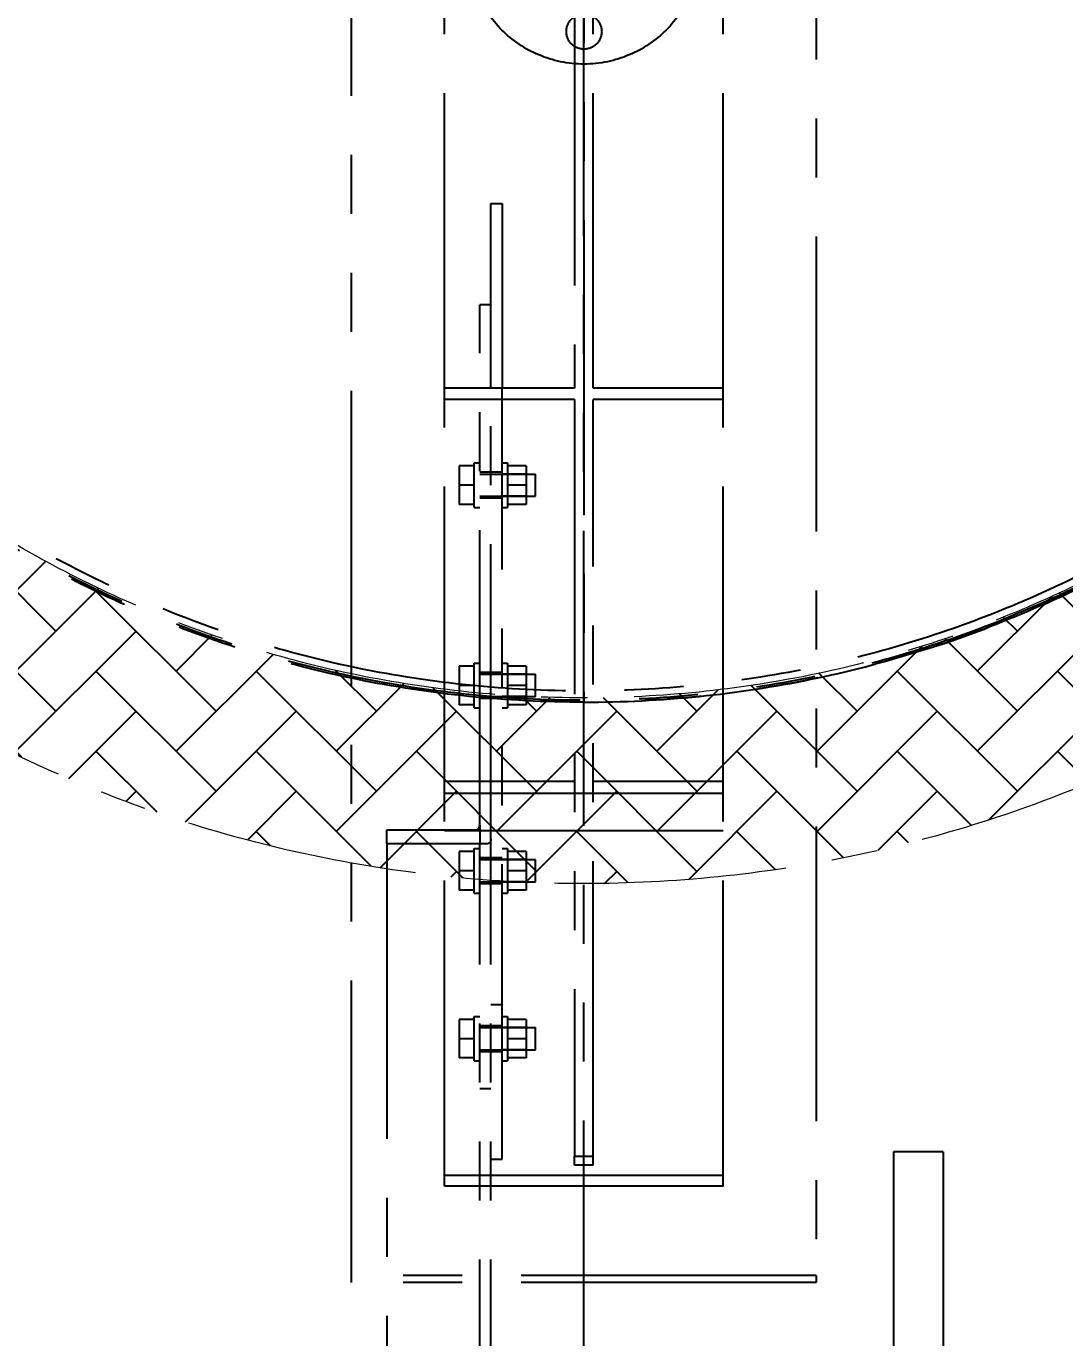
# Model space of a CAD drawing. Header units: millimetres. Extents: x -46397 to 283259, y -8690 to 23983.
# Drawn here: x -19995 to -19436, y 14519 to 15224 of the extents above; entities that cross this region are included whole.
import ezdxf

# ---------------------------------------------------------------- set-up
doc = ezdxf.new("R2010")
doc.units = ezdxf.units.MM
doc.linetypes.add('CENTER', pattern=[2, 1.25, -0.25, 0.25, -0.25])
doc.linetypes.add('PHANTOM', pattern=[63.5, 31.75, -6.35, 6.35, -6.35, 6.35, -6.35])
doc.layers.get('Defpoints').update_dxf_attribs({"lineweight": 0})
doc.layers.add('DUONGTAM', color=1, linetype='CENTER', lineweight=0)
doc.layers.add('PHANTOM 2', color=8, linetype='Continuous', lineweight=0)
doc.styles.add('GHI CHÚ 1', font='isocp_IV25.ttf', dxfattribs={"width": 0.8})
doc.dimstyles.new('1-30SCALE', dxfattribs={"dimtxt": 75, "dimasz": 75, "dimexe": 37.5, "dimexo": 30, "dimgap": 30, "dimtad": 1, "dimtoh": 1, "dimdec": 0, "dimdsep": 46, "dimtxsty": 'GHI CHÚ 1', "dimcen": 0.09, "dimclrd": 256, "dimclre": 256, "dimclrt": 2, "dimadec": 0, "dimazin": 0, "dimtfac": 1, "dimtdec": 0, "dimtofl": 0, "dimtmove": 0, "dimatfit": 3, "dimfxl": 1, "dimlwd": 0, "dimlwe": 0, "dimarcsym": 0})
pattern_1 = [(45, (0, 17679.127), (0, 43.10523), [91.44, -30.48]), (135, (21.553, 17700.68), (4e-15, 43.10523), [91.44, -30.48])]

# ---------------------------------------------------------------- blocks, each defined once
blk = doc.blocks.new('BO-2')
at = {"color": 251, "linetype": 'PHANTOM', "ltscale": 5}
for p, q in [((-122.67, -916.98), (-122.67, 912.31)), ((127.33, 912.31), (127.33, -916.98)), ((2.33, 603.66), (2.33, -608.34)), ((2.33, -992.34), (2.33, -2.34)), ((2.33, -992.34), (2.33, -2.34)), ((-72.67, -439.34), (-72.67, -225.34)), ((-2.67, -225.34), (-2.67, -439.34)), ((7.33, -439.34), (7.33, -225.34)), ((77.33, -439.34), (77.33, -225.34)), ((-47.69, -439.14), (-47.69, -339.89)), ((-47.69, -339.89), (-41.69, -339.89)), ((-41.69, -339.89), (-41.69, -439.14)), ((-53.69, -674.55), (-53.69, -394.45)), ((-47.69, -394.45), (-53.69, -394.45)), ((-47.69, -682.1), (-47.69, -394.45)), ((-2.67, -439.34), (-72.67, -439.34)), ((-72.67, -445.34), (-72.67, -439.34)), ((-47.69, -439.14), (-41.69, -439.14)), ((-41.69, -854.37), (-41.69, -439.14)), ((77.33, -439.34), (7.33, -439.34)), ((77.33, -445.34), (77.33, -439.34)), ((-72.67, -651.02), (-72.67, -445.34)), ((-2.67, -445.34), (-72.67, -445.34)), ((-2.67, -445.34), (-2.67, -852.74)), ((7.33, -852.74), (7.33, -445.34)), ((77.33, -445.34), (7.33, -445.34)), ((77.33, -651.02), (77.33, -445.34)), ((-56.69, -503.53), (-56.69, -479.53)), ((-56.69, -479.53), (-53.69, -479.53)), ((-41.69, -479.53), (-38.69, -479.53)), ((-38.69, -479.53), (-38.69, -503.53)), ((-64.69, -481.18), (-64.69, -491.53)), ((-56.69, -481.18), (-64.69, -481.18)), ((-47.69, -484.53), (-53.69, -484.53)), ((-53.69, -485.53), (-28.69, -485.53)), ((-41.69, -484.53), (-47.69, -484.53)), ((-28.69, -485.53), (-41.69, -485.53)), ((-28.69, -481.18), (-38.69, -481.18)), ((-28.69, -481.18), (-28.69, -491.53)), ((-28.69, -485.53), (-23.69, -485.53)), ((-23.69, -497.53), (-23.69, -485.53)), ((-64.69, -491.53), (-64.69, -501.88)), ((-56.69, -491.53), (-64.69, -491.53)), ((-28.69, -491.53), (-38.69, -491.53)), ((-28.69, -491.53), (-28.69, -501.88)), ((-53.69, -497.53), (-28.69, -497.53)), ((-47.69, -498.53), (-53.69, -498.53)), ((-41.69, -498.53), (-47.69, -498.53)), ((-28.69, -497.53), (-41.69, -497.53)), ((-28.69, -497.53), (-23.69, -497.53)), ((-56.69, -501.88), (-64.69, -501.88)), ((-56.69, -503.53), (-53.69, -503.53)), ((-41.69, -503.53), (-38.69, -503.53)), ((-28.69, -501.88), (-38.69, -501.88)), ((-64.69, -588.99), (-64.69, -599.34)), ((-56.69, -588.99), (-64.69, -588.99)), ((-56.69, -611.34), (-56.69, -587.34)), ((-56.69, -587.34), (-53.69, -587.34)), ((-47.69, -592.34), (-53.69, -592.34)), ((-41.69, -592.34), (-47.69, -592.34)), ((-41.69, -587.34), (-38.69, -587.34)), ((-38.69, -587.34), (-38.69, -611.34)), ((-28.69, -588.99), (-38.69, -588.99)), ((-28.69, -588.99), (-28.69, -599.34)), ((-64.69, -599.34), (-64.69, -609.7)), ((-56.69, -599.34), (-64.69, -599.34)), ((-53.69, -593.34), (-28.69, -593.34)), ((-28.69, -593.34), (-41.69, -593.34)), ((-28.69, -599.34), (-38.69, -599.34)), ((-28.69, -593.34), (-23.69, -593.34)), ((-28.69, -599.34), (-28.69, -609.7)), ((-23.69, -605.34), (-23.69, -593.34)), ((-53.69, -605.34), (-28.69, -605.34)), ((-47.69, -606.34), (-53.69, -606.34)), ((-41.69, -606.34), (-47.69, -606.34)), ((-28.69, -605.34), (-41.69, -605.34)), ((-28.69, -605.34), (-23.69, -605.34)), ((-56.69, -609.7), (-64.69, -609.7)), ((-56.69, -611.34), (-53.69, -611.34)), ((-41.69, -611.34), (-38.69, -611.34)), ((-28.69, -609.7), (-38.69, -609.7)), ((-2.67, -651.02), (-72.67, -651.02)), ((-72.67, -863.16), (-72.67, -651.02)), ((77.33, -651.02), (7.33, -651.02)), ((77.33, -863.16), (77.33, -651.02)), ((-72.67, -657.34), (77.33, -657.34)), ((-103.67, -677.07), (-55.69, -677.07)), ((-103.67, -684.61), (-103.67, -677.07)), ((-72.67, -677.34), (77.33, -677.34)), ((-53.69, -674.55), (-53.69, -684.61)), ((-103.67, -684.61), (-103.67, -1384.61)), ((-53.69, -684.61), (-103.67, -684.61)), ((-53.69, -1384.61), (-53.69, -684.61)), ((-49.69, -684.61), (-53.69, -684.61)), ((-47.69, -1384.61), (-47.69, -682.1)), ((-64.69, -688.76), (-64.69, -699.11)), ((-56.69, -688.76), (-64.69, -688.76)), ((-56.69, -711.11), (-56.69, -687.11)), ((-56.69, -687.11), (-53.69, -687.11)), ((-41.69, -687.11), (-38.69, -687.11)), ((-38.69, -687.11), (-38.69, -711.11)), ((-28.69, -688.76), (-38.69, -688.76)), ((-28.69, -688.76), (-28.69, -699.11)), ((-47.69, -692.11), (-53.69, -692.11)), ((-53.69, -693.11), (-28.69, -693.11)), ((-41.69, -692.11), (-47.69, -692.11)), ((-28.69, -693.11), (-41.69, -693.11)), ((-28.69, -693.11), (-23.69, -693.11)), ((-23.69, -705.11), (-23.69, -693.11)), ((-64.69, -699.11), (-64.69, -709.46)), ((-56.69, -699.11), (-64.69, -699.11)), ((-53.69, -705.11), (-28.69, -705.11)), ((-28.69, -705.11), (-41.69, -705.11)), ((-28.69, -699.11), (-38.69, -699.11)), ((-28.69, -699.11), (-28.69, -709.46)), ((-28.69, -705.11), (-23.69, -705.11)), ((-56.69, -709.46), (-64.69, -709.46)), ((-56.69, -711.11), (-53.69, -711.11)), ((-47.69, -706.11), (-53.69, -706.11)), ((-41.69, -706.11), (-47.69, -706.11)), ((-41.69, -711.11), (-38.69, -711.11)), ((-28.69, -709.46), (-38.69, -709.46)), ((-47.69, -771.03), (-41.69, -771.03)), ((-64.69, -779.13), (-64.69, -789.48)), ((-56.69, -779.13), (-64.69, -779.13)), ((-56.69, -801.48), (-56.69, -777.48)), ((-56.69, -777.48), (-53.69, -777.48)), ((-47.69, -782.48), (-53.69, -782.48)), ((-53.69, -783.48), (-28.69, -783.48)), ((-41.69, -782.48), (-47.69, -782.48)), ((-41.69, -777.48), (-38.69, -777.48)), ((-28.69, -783.48), (-41.69, -783.48)), ((-38.69, -777.48), (-38.69, -801.48)), ((-28.69, -779.13), (-38.69, -779.13)), ((-28.69, -779.13), (-28.69, -789.48)), ((-28.69, -783.48), (-23.69, -783.48)), ((-23.69, -795.48), (-23.69, -783.48)), ((-64.69, -789.48), (-64.69, -799.84)), ((-56.69, -789.48), (-64.69, -789.48)), ((-28.69, -789.48), (-38.69, -789.48)), ((-28.69, -789.48), (-28.69, -799.84)), ((-53.69, -795.48), (-28.69, -795.48)), ((-47.69, -796.48), (-53.69, -796.48)), ((-41.69, -796.48), (-47.69, -796.48)), ((-28.69, -795.48), (-41.69, -795.48)), ((-28.69, -795.48), (-23.69, -795.48)), ((-56.69, -799.84), (-64.69, -799.84)), ((-56.69, -801.48), (-53.69, -801.48)), ((-41.69, -801.48), (-38.69, -801.48)), ((-28.69, -799.84), (-38.69, -799.84)), ((-47.69, -816.49), (-53.69, -816.49)), ((-2.67, -857.63), (-2.67, -852.74)), ((-2.67, -852.74), (7.33, -852.74)), ((7.33, -857.63), (7.33, -852.74)), ((195.68, -850.41), (168.98, -850.41)), ((168.98, -850.41), (168.98, -1067.64)), ((195.68, -850.41), (195.68, -1097.64)), ((-47.69, -854.37), (-41.69, -854.37)), ((7.33, -857.63), (-2.67, -857.63)), ((77.33, -863.16), (-72.67, -863.16)), ((-72.67, -868.87), (-72.67, -863.16)), ((77.33, -868.87), (77.33, -863.16)), ((77.33, -868.87), (-72.67, -868.87)), ((127.33, -916.98), (-122.67, -916.98)), ((-122.67, -920.67), (-122.67, -916.98)), ((127.33, -916.98), (127.33, -920.67)), ((127.33, -920.67), (-122.67, -920.67))]:
    blk.add_line(p, q, dxfattribs=at)
for centre, radius in [((2.33, -2.34), 606), ((2.33, -2.34), 605), ((2.33, -2.34), 600), ((2.33, -2.34), 600), ((2.41, -202.34), 62.5), ((2.41, -247.34), 9.5)]:
    blk.add_circle(centre, radius, dxfattribs=at)
blk.add_arc((2.33, -2.34), 606, 270, 90, dxfattribs=at)
blk.add_ellipse((-55.69, -674.55), major_axis=(0, -2.51), ratio=0.79546, start_param=0, end_param=1.570796, dxfattribs=at)
at = {"color": 251, "linetype": 'PHANTOM', "ltscale": 5, "extrusion": (-1.48896e-15, 2.64943e-16, -1)}
blk.add_ellipse((-49.69, -682.1), major_axis=(0, -2.51), ratio=0.795463, start_param=-1.570796, end_param=0, dxfattribs=at)
blk = doc.blocks.new('*D1636')
at = {"layer": 'Defpoints', "color": 0, "transparency": 16777216}
for p in [(-19120.17, 15878.6, -1.5), (-20270.22, 15059.37, -1.5)]:
    blk.add_point(p, dxfattribs=at)
at = {"layer": 'PHANTOM 2', "linetype": 'Continuous', "lineweight": 0, "transparency": 16777216}
for p, q in [((-18973.56, 15983.03), (-19046.87, 15930.81)), ((-18682.68, 15983.03), (-18973.56, 15983.03))]:
    blk.add_line(p, q, dxfattribs=at)
at = {"layer": 'PHANTOM 2', "lineweight": 0, "transparency": 16777216}
for p, q in [((-19695.28, 15468.98), (-19695.1, 15468.98)), ((-19695.19, 15468.89), (-19695.19, 15469.07))]:
    blk.add_line(p, q, dxfattribs=at)
at = {"layer": 'PHANTOM 2', "transparency": 16777216}
blk.add_solid([(-19055.57, 15943.03), (-19038.17, 15918.59), (-19120.17, 15878.6)], dxfattribs=at)
at = {"layer": 'PHANTOM 2', "color": 2, "transparency": 16777216, "insert": (-18813.12, 16062.39), "char_height": 95, "attachment_point": 5, "style": 'GHI CHÚ 1'}
blk.add_mtext('∅1412', dxfattribs=at)

msp = doc.modelspace()

# ---------------------------------------------------------------- hatches: boundary and pattern name
h = msp.add_hatch()
h.set_pattern_fill('AR-HBONE', color=1, scale=0.3)
h.set_pattern_definition(pattern_1)
edge = h.paths.add_edge_path()
edge.add_arc((-16645.19, 14816.55), 440.9, 270, 333.12441)
edge.add_arc((-17927.96, 15466.65), 1879, 333.12441, 386.87559)
edge.add_arc((-16645.19, 16116.75), 440.9, 26.87559, 90)
edge.add_line((-16645.19, 16557.65), (-22745.19, 16557.65))
edge.add_arc((-22745.19, 16116.75), 440.9, 90, 153.12441)
edge.add_arc((-21462.42, 15466.65), 1879, 153.12441, 206.87559)
edge.add_arc((-22745.19, 14816.55), 440.9, 206.87559, 270)
edge.add_line((-22745.19, 14375.65), (-18542.96, 14375.65))
edge.add_line((-18542.96, 14375.65), (-16645.19, 14375.65))
edge = h.paths.add_edge_path(flags=16)
edge.add_arc((-21462.42, 15466.65), 1779, 153.12441, 206.87559, ccw=False)
edge.add_arc((-22745.19, 16116.75), 340.9, 90, 153.12441, ccw=False)
edge.add_line((-22745.19, 16457.65), (-16645.19, 16457.65))
edge.add_arc((-16645.19, 16116.75), 340.9, 26.87559, 90, ccw=False)
edge.add_arc((-17927.96, 15466.65), 1779, -26.87559, 26.87559, ccw=False)
edge.add_arc((-16645.19, 14816.55), 340.9, 270, 333.12441, ccw=False)
edge.add_line((-16645.19, 14475.65), (-22745.19, 14475.65))
edge.add_arc((-22745.19, 14816.55), 340.9, 206.87559, 270, ccw=False)
h = msp.add_hatch()
h.set_pattern_fill('AR-HBONE', color=1, scale=0.3)
h.set_pattern_definition(pattern_1)
edge = h.paths.add_edge_path()
edge.add_arc((-19695.19, 15468.98), 706, 191.45916, 462.11803)
edge.add_arc((-19695.19, 15468.98), 706, 102.11803, 191.45916)
edge = h.paths.add_edge_path(flags=16)
edge.add_arc((-19695.19, 15468.98), 606, -257.88197, 11.45916, ccw=False)
edge.add_arc((-19695.19, 15468.98), 606, 11.45916, 102.11803, ccw=False)

# ---------------------------------------------------------------- linework, layer by layer
at = {"layer": 'DUONGTAM', "color": 5, "lineweight": 0, "ltscale": 100}
for radius in [706, 606]:
    msp.add_circle((-19695.19, 15468.98, -1.5), radius, dxfattribs=at)

# ---------------------------------------------------------------- block references
msp.add_blockref('BO-2', (-19697.53, 15468.98, -1.5))

# ---------------------------------------------------------------- dimensions: what is measured, and where the dimension line sits
at = {"layer": 'PHANTOM 2'}
dim = msp.add_diameter_dim_2p(p1=(-20270.22, 15059.37, -1.5), p2=(-19120.17, 15878.6, -1.5), dimstyle='1-30SCALE', override={"dimtxt": 95, "dimasz": 90, "dimexe": 30, "dimtmove": 1}, dxfattribs=at)
dim.commit()
dim.dimension.update_dxf_attribs({"geometry": '*D1636', "text_midpoint": (-18813.12, 16062.39)})

doc.saveas('drawing.dxf')
